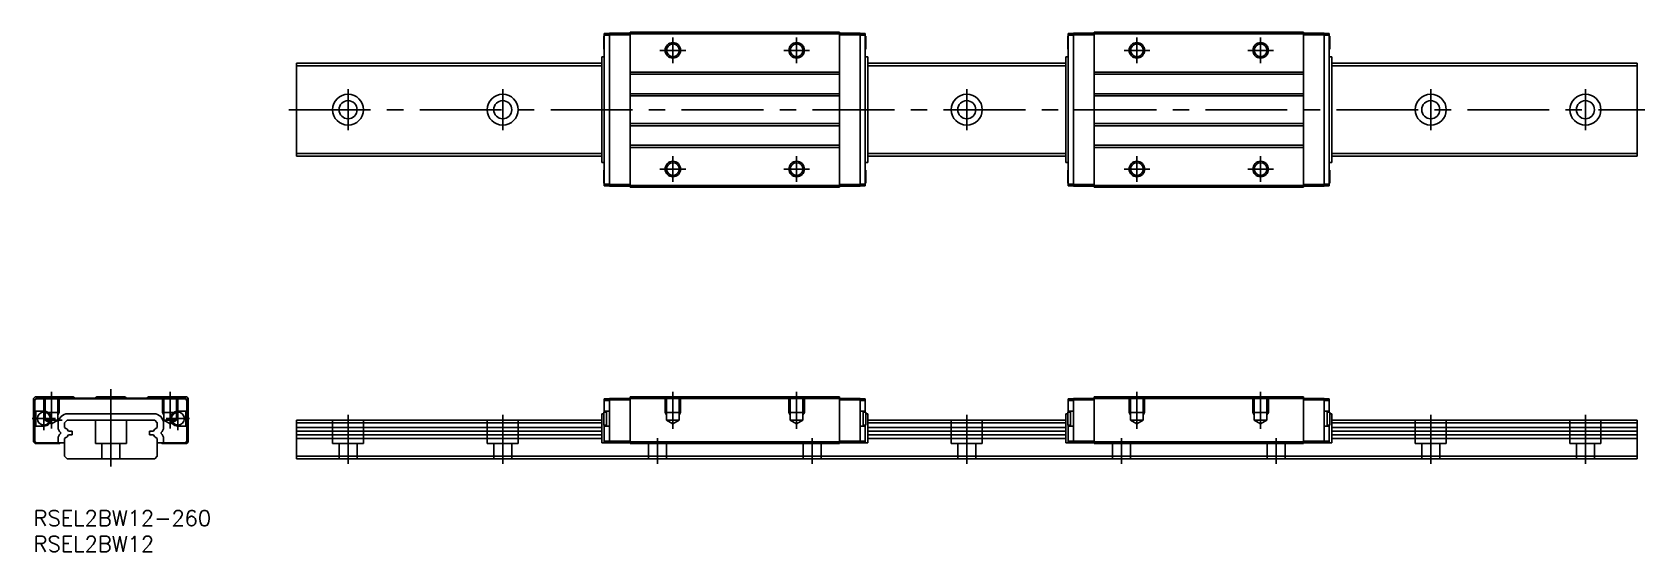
# Model space of a CAD drawing. Extents: x 0 to 312, y -8 to 93.
import ezdxf

# ---------------------------------------------------------------- set-up
doc = ezdxf.new("R2010")
doc.units = 0
doc.header["$LTSCALE"] = 0.5
doc.linetypes.add('CENTER', pattern=[50.8, 31.75, -6.35, 6.35, -6.35])
doc.linetypes.add('DASHED', pattern=[19.05, 12.7, -6.35])
for name, color, linetype in [('MSM_CENTER', 1, 'CENTER'), ('MSM_CONTINUOUS', 7, 'CONTINUOUS'), ('MSM_DASHED', 4, 'DASHED'), ('MSM_NARROW', 5, 'CONTINUOUS'), ('MSM_PART_NUMBER', 7, 'CONTINUOUS')]:
    doc.layers.add(name, color=color, linetype=linetype)
doc.styles.get("Standard").update_dxf_attribs({"font": 'txt.shx', "height": 1, "bigfont": 'bigfont.shx'})

# ---------------------------------------------------------------- blocks, each defined once
blk = doc.blocks.new('*U48')
at = {"layer": 'MSM_PART_NUMBER'}
blk.add_text('RSEL2BW12-260', height=3, dxfattribs=at).set_placement((0, -3))
blk = doc.blocks.new('*U49')
at = {"layer": 'MSM_PART_NUMBER'}
blk.add_text('RSEL2BW12', height=3, dxfattribs=at).set_placement((0, -8))

msp = doc.modelspace()

# ---------------------------------------------------------------- linework, layer by layer
at = {"layer": 'MSM_CENTER'}
for p, q in [((124, 91.65), (124, 86.65)), ((148, 91.65), (148, 86.65)), ((214, 91.65), (214, 86.65)), ((238, 91.65), (238, 86.65)), ((121.5, 89.15), (126.5, 89.15)), ((145.5, 89.15), (150.5, 89.15)), ((216.5, 89.15), (211.5, 89.15)), ((240.5, 89.15), (235.5, 89.15)), ((61, 81.65), (61, 73.65)), ((91, 81.65), (91, 73.65)), ((181, 81.65), (181, 73.65)), ((271, 81.65), (271, 73.65)), ((301, 81.65), (301, 73.65)), ((49.5, 77.65), (312.5, 77.65)), ((121.5, 66.15), (126.5, 66.15)), ((124, 68.65), (124, 63.65)), ((145.5, 66.15), (150.5, 66.15)), ((148, 68.65), (148, 63.65)), ((216.5, 66.15), (211.5, 66.15)), ((214, 68.65), (214, 63.65)), ((240.5, 66.15), (235.5, 66.15)), ((238, 68.65), (238, 63.65)), ((3.5, 23), (3.5, 15.89)), ((15, 23.5), (15, 8.5)), ((26.5, 23), (26.5, 15.89)), ((124, 23), (124, 15.79)), ((148, 23), (148, 15.79)), ((214, 23), (214, 15.79)), ((238, 23), (238, 15.79)), ((2, 15.55), (2, 20.05)), ((28, 15.55), (28, 20.05)), ((-0.25, 17.8), (4.25, 17.8)), ((25.75, 17.8), (30.25, 17.8)), ((61, 18.5), (61, 9)), ((91, 18.5), (91, 9)), ((181, 18.5), (181, 9)), ((271, 18.5), (271, 9)), ((301, 18.5), (301, 9)), ((121, 14), (121, 9)), ((151, 14), (151, 9)), ((211, 14), (211, 9)), ((241, 14), (241, 9))]:
    msp.add_line(p, q, dxfattribs=at)
at = {"layer": 'MSM_CONTINUOUS'}
for p, q in [((110.6, 89.4), (110.6, 91.9)), ((110.7, 91.9), (110.6, 91.9)), ((111.7, 92.4), (110.7, 92.4)), ((110.7, 92.4), (110.7, 62.9)), ((111.7, 92.1), (110.7, 92.1)), ((111.7, 92.45), (115.7, 92.45)), ((111.7, 62.85), (111.7, 92.45)), ((111.7, 92.15), (115.7, 92.15)), ((115.7, 92.65), (115.7, 62.65)), ((156.3, 92.65), (115.7, 92.65)), ((156.3, 92.35), (115.7, 92.35)), ((156.3, 92.65), (156.3, 62.65)), ((160.3, 92.45), (156.3, 92.45)), ((160.3, 92.15), (156.3, 92.15)), ((160.3, 92.45), (160.3, 62.85)), ((160.3, 92.4), (161.3, 92.4)), ((160.3, 92.1), (161.3, 92.1)), ((161.3, 62.9), (161.3, 92.4)), ((161.4, 91.9), (161.3, 91.9)), ((161.4, 89.4), (161.4, 91.9)), ((200.6, 89.4), (200.6, 91.9)), ((200.6, 91.9), (200.7, 91.9)), ((201.7, 92.4), (200.7, 92.4)), ((200.7, 62.9), (200.7, 92.4)), ((201.7, 92.1), (200.7, 92.1)), ((201.7, 92.45), (205.7, 92.45)), ((201.7, 92.45), (201.7, 62.85)), ((201.7, 92.15), (205.7, 92.15)), ((205.7, 92.65), (205.7, 62.65)), ((205.7, 92.65), (246.3, 92.65)), ((205.7, 92.35), (246.3, 92.35)), ((246.3, 92.65), (246.3, 62.65)), ((250.3, 92.45), (246.3, 92.45)), ((250.3, 92.15), (246.3, 92.15)), ((250.3, 62.85), (250.3, 92.45)), ((250.3, 92.4), (251.3, 92.4)), ((250.3, 92.1), (251.3, 92.1)), ((251.3, 92.4), (251.3, 62.9)), ((251.3, 91.9), (251.4, 91.9)), ((251.4, 89.4), (251.4, 91.9)), ((110.2, 87.88), (110.2, 67.42)), ((110.7, 87.88), (110.2, 87.88)), ((110.6, 89.4), (110.7, 89.4)), ((161.3, 89.4), (161.4, 89.4)), ((161.3, 87.88), (161.8, 87.88)), ((161.8, 87.88), (161.8, 67.42)), ((200.2, 87.88), (200.2, 67.42)), ((200.7, 87.88), (200.2, 87.88)), ((200.7, 89.4), (200.6, 89.4)), ((251.4, 89.4), (251.3, 89.4)), ((251.3, 87.88), (251.8, 87.88)), ((251.8, 87.88), (251.8, 67.42)), ((51, 68.65), (51, 86.65)), ((51, 86.65), (110.2, 86.65)), ((51, 86.15), (110.2, 86.15)), ((156.3, 84.95), (115.7, 84.95)), ((156.3, 84.55), (115.7, 84.55)), ((161.8, 86.65), (200.2, 86.65)), ((161.8, 86.15), (200.2, 86.15)), ((205.7, 84.95), (246.3, 84.95)), ((205.7, 84.55), (246.3, 84.55)), ((251.8, 86.65), (311, 86.65)), ((251.8, 86.15), (311, 86.15)), ((311, 68.65), (311, 86.65)), ((156.3, 80.75), (115.7, 80.75)), ((156.3, 80.35), (115.7, 80.35)), ((205.7, 80.75), (246.3, 80.75)), ((205.7, 80.35), (246.3, 80.35)), ((156.3, 74.95), (115.7, 74.95)), ((156.3, 74.55), (115.7, 74.55)), ((205.7, 74.95), (246.3, 74.95)), ((205.7, 74.55), (246.3, 74.55)), ((51, 69.15), (110.2, 69.15)), ((156.3, 70.75), (115.7, 70.75)), ((156.3, 70.35), (115.7, 70.35)), ((161.8, 69.15), (200.2, 69.15)), ((205.7, 70.75), (246.3, 70.75)), ((205.7, 70.35), (246.3, 70.35)), ((251.8, 69.15), (311, 69.15)), ((51, 68.65), (110.2, 68.65)), ((110.7, 67.42), (110.2, 67.42)), ((110.6, 63.4), (110.6, 65.9)), ((110.7, 65.9), (110.6, 65.9)), ((161.3, 67.42), (161.8, 67.42)), ((161.4, 65.9), (161.3, 65.9)), ((161.4, 63.4), (161.4, 65.9)), ((161.8, 68.65), (200.2, 68.65)), ((200.7, 67.42), (200.2, 67.42)), ((200.6, 63.4), (200.6, 65.9)), ((200.6, 65.9), (200.7, 65.9)), ((251.3, 67.42), (251.8, 67.42)), ((251.3, 65.9), (251.4, 65.9)), ((251.4, 63.4), (251.4, 65.9)), ((251.8, 68.65), (311, 68.65)), ((110.6, 63.4), (110.7, 63.4)), ((111.7, 63.2), (110.7, 63.2)), ((111.7, 62.9), (110.7, 62.9)), ((111.7, 63.15), (115.7, 63.15)), ((111.7, 62.85), (115.7, 62.85)), ((156.3, 62.95), (115.7, 62.95)), ((156.3, 62.65), (115.7, 62.65)), ((160.3, 63.15), (156.3, 63.15)), ((160.3, 62.85), (156.3, 62.85)), ((160.3, 63.2), (161.3, 63.2)), ((160.3, 62.9), (161.3, 62.9)), ((161.3, 63.4), (161.4, 63.4)), ((200.7, 63.4), (200.6, 63.4)), ((201.7, 63.2), (200.7, 63.2)), ((201.7, 62.9), (200.7, 62.9)), ((201.7, 63.15), (205.7, 63.15)), ((201.7, 62.85), (205.7, 62.85)), ((205.7, 62.95), (246.3, 62.95)), ((205.7, 62.65), (246.3, 62.65)), ((250.3, 63.15), (246.3, 63.15)), ((250.3, 62.85), (246.3, 62.85)), ((250.3, 63.2), (251.3, 63.2)), ((250.3, 62.9), (251.3, 62.9)), ((251.4, 63.4), (251.3, 63.4)), ((0.3, 22), (0, 21.7)), ((7.7, 22), (0.3, 22)), ((8.1, 21.75), (7.7, 22)), ((12.3, 22), (11.9, 21.75)), ((17.7, 22), (12.3, 22)), ((18.1, 21.75), (17.7, 22)), ((22.3, 22), (21.9, 21.75)), ((29.7, 22), (22.3, 22)), ((30, 21.7), (29.7, 22)), ((115.7, 22), (115.7, 13)), ((156.3, 22), (115.7, 22)), ((156.3, 22), (156.3, 13)), ((205.7, 22), (205.7, 13)), ((205.7, 22), (246.3, 22)), ((246.3, 22), (246.3, 13)), ((0, 21.7), (0, 13.3)), ((0.5, 21.7), (0.2, 21.4)), ((0.2, 21.4), (0.2, 13.4)), ((0.25, 21.3), (0.55, 21.6)), ((0.25, 19.25), (0.25, 21.3)), ((2, 19.25), (0.25, 19.25)), ((0.45, 19.25), (0.45, 16.35)), ((29.5, 21.7), (0.5, 21.7)), ((0.55, 21.6), (29.45, 21.6)), ((11.9, 21.75), (8.1, 21.75)), ((21.9, 21.75), (18.1, 21.75)), ((29.75, 19.25), (28, 19.25)), ((29.45, 21.6), (29.75, 21.3)), ((29.8, 21.4), (29.5, 21.7)), ((29.55, 16.35), (29.55, 19.25)), ((29.75, 21.3), (29.75, 19.25)), ((29.8, 13.4), (29.8, 21.4)), ((30, 13.3), (30, 21.7)), ((110.6, 16.55), (110.6, 19.05)), ((111.1, 19.05), (110.6, 19.05)), ((111.7, 21.6), (110.7, 21.6)), ((110.7, 21.6), (110.7, 19.05)), ((111.7, 21.3), (110.7, 21.3)), ((111.7, 19.25), (110.7, 19.25)), ((111.1, 19.25), (111.1, 16.35)), ((111.7, 13.1), (111.7, 21.7)), ((111.7, 21.7), (160.3, 21.7)), ((111.7, 21.4), (115.7, 21.4)), ((160.3, 21.4), (156.3, 21.4)), ((160.3, 21.7), (160.3, 13.1)), ((160.3, 21.6), (161.3, 21.6)), ((160.3, 21.3), (161.3, 21.3)), ((160.3, 19.25), (161.3, 19.25)), ((160.9, 19.25), (160.9, 16.35)), ((161.4, 19.05), (160.9, 19.05)), ((161.3, 19.05), (161.3, 21.6)), ((161.4, 16.55), (161.4, 19.05)), ((200.6, 16.55), (200.6, 19.05)), ((200.6, 19.05), (201.1, 19.05)), ((200.7, 19.05), (200.7, 21.6)), ((201.7, 21.6), (200.7, 21.6)), ((201.7, 21.3), (200.7, 21.3)), ((201.7, 19.25), (200.7, 19.25)), ((201.1, 19.25), (201.1, 16.35)), ((201.7, 21.7), (201.7, 13.1)), ((250.3, 21.7), (201.7, 21.7)), ((201.7, 21.4), (205.7, 21.4)), ((250.3, 21.4), (246.3, 21.4)), ((250.3, 13.1), (250.3, 21.7)), ((250.3, 21.6), (251.3, 21.6)), ((250.3, 21.3), (251.3, 21.3)), ((250.3, 19.25), (251.3, 19.25)), ((250.9, 19.25), (250.9, 16.35)), ((250.9, 19.05), (251.4, 19.05)), ((251.3, 21.6), (251.3, 19.05)), ((251.4, 16.55), (251.4, 19.05)), ((0.25, 13.4), (0.25, 16.35)), ((0.25, 16.35), (2, 16.35)), ((4.77, 16.83), (4.77, 16.08)), ((6.5, 17.5), (6, 17)), ((6, 17), (6, 16.04)), ((6, 16.04), (6.28, 15.88)), ((23.5, 17.5), (6.5, 17.5)), ((23.33, 18.73), (6.67, 18.73)), ((24, 17), (23.5, 17.5)), ((23.72, 15.88), (24, 16.04)), ((24, 16.04), (24, 17)), ((25.23, 16.08), (25.23, 16.83)), ((28, 16.35), (29.75, 16.35)), ((29.75, 16.35), (29.75, 13.4)), ((51, 17.5), (110.2, 17.5)), ((51, 10), (51, 17.5)), ((51, 17), (110.2, 17)), ((51, 16.04), (110.2, 16.04)), ((110.2, 18.73), (110.2, 13.1)), ((110.6, 18.73), (110.2, 18.73)), ((110.6, 16.55), (111.1, 16.55)), ((110.7, 16.55), (110.7, 13.1)), ((111.7, 16.35), (110.7, 16.35)), ((160.3, 16.35), (161.3, 16.35)), ((160.9, 16.55), (161.4, 16.55)), ((161.3, 13.1), (161.3, 16.55)), ((161.4, 18.73), (161.8, 18.73)), ((161.8, 18.73), (161.8, 13.1)), ((161.8, 17.5), (200.2, 17.5)), ((161.8, 17), (200.2, 17)), ((161.8, 16.04), (200.2, 16.04)), ((200.6, 18.73), (200.2, 18.73)), ((200.2, 18.73), (200.2, 13.1)), ((201.1, 16.55), (200.6, 16.55)), ((200.7, 13.1), (200.7, 16.55)), ((201.7, 16.35), (200.7, 16.35)), ((250.3, 16.35), (251.3, 16.35)), ((251.4, 16.55), (250.9, 16.55)), ((251.3, 16.55), (251.3, 13.1)), ((251.4, 18.73), (251.8, 18.73)), ((251.8, 18.73), (251.8, 13.1)), ((251.8, 17.5), (311, 17.5)), ((251.8, 17), (311, 17)), ((251.8, 16.04), (311, 16.04)), ((311, 10), (311, 17.5)), ((0, 13.3), (0.3, 13)), ((0.2, 13.4), (0.5, 13.1)), ((0.55, 13.1), (0.25, 13.4)), ((0.3, 13), (5.1, 13)), ((0.5, 13.1), (6, 13.1)), ((4.77, 13.92), (4.77, 13.1)), ((5.1, 13), (5.2, 13.1)), ((6.28, 14.12), (6, 13.96)), ((6, 13.96), (6, 10.5)), ((6.75, 15.35), (7.5, 15.35)), ((7.5, 14.65), (6.75, 14.65)), ((7.5, 15.35), (7.5, 14.65)), ((22.5, 14.65), (22.5, 15.35)), ((22.5, 15.35), (23.25, 15.35)), ((23.25, 14.65), (22.5, 14.65)), ((24, 13.96), (23.72, 14.12)), ((24, 10.5), (24, 13.96)), ((24, 13.1), (29.5, 13.1)), ((24.8, 13.1), (24.9, 13)), ((24.9, 13), (29.7, 13)), ((25.23, 13.1), (25.23, 13.92)), ((29.75, 13.4), (29.45, 13.1)), ((29.5, 13.1), (29.8, 13.4)), ((29.7, 13), (30, 13.3)), ((51, 15.35), (110.2, 15.35)), ((51, 14.65), (110.2, 14.65)), ((51, 13.96), (110.2, 13.96)), ((110.2, 13.1), (115.7, 13.1)), ((115.7, 13.4), (110.7, 13.4)), ((156.3, 13.3), (115.7, 13.3)), ((156.3, 13), (115.7, 13)), ((156.3, 13.4), (161.3, 13.4)), ((161.8, 13.1), (156.3, 13.1)), ((161.8, 15.35), (200.2, 15.35)), ((161.8, 14.65), (200.2, 14.65)), ((161.8, 13.96), (200.2, 13.96)), ((200.2, 13.1), (205.7, 13.1)), ((205.7, 13.4), (200.7, 13.4)), ((205.7, 13.3), (246.3, 13.3)), ((205.7, 13), (246.3, 13)), ((246.3, 13.4), (251.3, 13.4)), ((251.8, 13.1), (246.3, 13.1)), ((251.8, 15.35), (311, 15.35)), ((251.8, 14.65), (311, 14.65)), ((251.8, 13.96), (311, 13.96)), ((6, 10.5), (6.5, 10)), ((6.5, 10), (23.5, 10)), ((23.5, 10), (24, 10.5)), ((51, 10.5), (311, 10.5)), ((51, 10), (311, 10))]:
    msp.add_line(p, q, dxfattribs=at)
for centre, radius in [((124, 89.15), 1.23), ((148, 89.15), 1.23), ((214, 89.15), 1.23), ((238, 89.15), 1.23), ((61, 77.65), 3), ((61, 77.65), 1.75), ((91, 77.65), 3), ((91, 77.65), 1.75), ((181, 77.65), 3), ((181, 77.65), 1.75), ((271, 77.65), 3), ((271, 77.65), 1.75), ((301, 77.65), 3), ((301, 77.65), 1.75), ((124, 66.15), 1.23), ((148, 66.15), 1.23), ((214, 66.15), 1.23), ((238, 66.15), 1.23), ((2, 17.8), 1.25), ((28, 17.8), 1.25)]:
    msp.add_circle(centre, radius, dxfattribs=at)
for centre, radius, start, end in [((2, 17.8), 1.45, 270, 90), ((28, 17.8), 1.45, 90, 270), ((6.67, 16.83), 1.9, 90, 180), ((6.07, 16.08), 1.3, 180, 230.7306), ((5.73, 14.93), 1.1, 22.4464, 60.0031), ((24.27, 14.93), 1.1, 119.9969, 157.5536), ((23.33, 16.83), 1.9, 0, 90), ((23.93, 16.08), 1.3, 309.2694, 0), ((6.07, 13.92), 1.3, 129.2694, 180), ((5.18, 15), 0.1, 309.2694, 50.7306), ((5.73, 15.07), 1.1, 299.9969, 337.5536), ((24.27, 15.07), 1.1, 202.4464, 240.0031), ((24.82, 15), 0.1, 129.2694, 230.7306), ((23.93, 13.92), 1.3, 0, 50.7306)]:
    msp.add_arc(centre, radius, start, end, dxfattribs=at)
at = {"layer": 'MSM_DASHED'}
for p, q in [((2, 22), (2, 19)), ((2.27, 22), (2.27, 17.5)), ((4.73, 17.5), (4.73, 22)), ((5, 22), (5, 19)), ((25, 22), (25, 19)), ((25.27, 22), (25.27, 17.5)), ((27.73, 17.5), (27.73, 22)), ((28, 22), (28, 19)), ((122.5, 22), (122.5, 19)), ((122.77, 22), (122.77, 17.5)), ((125.23, 17.5), (125.23, 22)), ((125.5, 22), (125.5, 19)), ((146.5, 22), (146.5, 19)), ((146.77, 22), (146.77, 17.5)), ((149.23, 17.5), (149.23, 22)), ((149.5, 22), (149.5, 19)), ((212.5, 22), (212.5, 19)), ((212.77, 17.5), (212.77, 22)), ((215.23, 22), (215.23, 17.5)), ((215.5, 22), (215.5, 19)), ((236.5, 22), (236.5, 19)), ((236.77, 17.5), (236.77, 22)), ((239.23, 22), (239.23, 17.5)), ((239.5, 22), (239.5, 19)), ((2, 19), (5, 19)), ((2, 19), (2.27, 18.53)), ((5, 19), (4.73, 18.53)), ((25, 19), (28, 19)), ((25, 19), (25.27, 18.53)), ((28, 19), (27.73, 18.53)), ((122.5, 19), (125.5, 19)), ((122.5, 19), (122.77, 18.53)), ((125.5, 19), (125.23, 18.53)), ((146.5, 19), (149.5, 19)), ((146.5, 19), (146.77, 18.53)), ((149.5, 19), (149.23, 18.53)), ((215.5, 19), (212.5, 19)), ((212.5, 19), (212.77, 18.53)), ((215.5, 19), (215.23, 18.53)), ((239.5, 19), (236.5, 19)), ((236.5, 19), (236.77, 18.53)), ((239.5, 19), (239.23, 18.53)), ((2.27, 17.5), (3.5, 16.79)), ((2.27, 17.5), (4.73, 17.5)), ((5.56, 17.5), (3.44, 17.5)), ((3.5, 16.79), (4.73, 17.5)), ((12, 17.5), (12, 13)), ((18, 13), (18, 17.5)), ((25.27, 17.5), (27.73, 17.5)), ((25.27, 17.5), (26.5, 16.79)), ((26.5, 16.79), (27.73, 17.5)), ((58, 17.5), (58, 13)), ((64, 13), (64, 17.5)), ((88, 17.5), (88, 13)), ((94, 13), (94, 17.5)), ((122.77, 17.5), (124, 16.79)), ((122.77, 17.5), (125.23, 17.5)), ((124, 16.79), (125.23, 17.5)), ((146.77, 17.5), (148, 16.79)), ((146.77, 17.5), (149.23, 17.5)), ((148, 16.79), (149.23, 17.5)), ((178, 17.5), (178, 13)), ((184, 13), (184, 17.5)), ((214, 16.79), (212.77, 17.5)), ((215.23, 17.5), (212.77, 17.5)), ((215.23, 17.5), (214, 16.79)), ((238, 16.79), (236.77, 17.5)), ((239.23, 17.5), (236.77, 17.5)), ((239.23, 17.5), (238, 16.79)), ((268, 13), (268, 17.5)), ((274, 17.5), (274, 13)), ((298, 17.5), (298, 13)), ((304, 13), (304, 17.5)), ((18, 13), (12, 13)), ((13.25, 13), (13.25, 10)), ((16.75, 10), (16.75, 13)), ((64, 13), (58, 13)), ((59.25, 13), (59.25, 10)), ((62.75, 10), (62.75, 13)), ((94, 13), (88, 13)), ((89.25, 13), (89.25, 10)), ((92.75, 10), (92.75, 13)), ((119.25, 13), (119.25, 10)), ((122.75, 10), (122.75, 13)), ((154, 13), (148, 13)), ((149.25, 13), (149.25, 10)), ((152.75, 10), (152.75, 13)), ((184, 13), (178, 13)), ((179.25, 13), (179.25, 10)), ((182.75, 10), (182.75, 13)), ((208, 13), (214, 13)), ((209.25, 10), (209.25, 13)), ((212.75, 13), (212.75, 10)), ((239.25, 10), (239.25, 13)), ((242.75, 13), (242.75, 10)), ((268, 13), (274, 13)), ((269.25, 10), (269.25, 13)), ((272.75, 13), (272.75, 10)), ((304, 13), (298, 13)), ((299.25, 13), (299.25, 10)), ((302.75, 10), (302.75, 13))]:
    msp.add_line(p, q, dxfattribs=at)
at = {"layer": 'MSM_NARROW'}
for centre in [(124, 89.15), (148, 89.15), (214, 89.15), (238, 89.15), (124, 66.15), (148, 66.15), (214, 66.15), (238, 66.15)]:
    msp.add_circle(centre, 1.5, dxfattribs=at)

# ---------------------------------------------------------------- block references
at = {"layer": 'MSM_CONTINUOUS'}
for name in ['*U48', '*U49']:
    msp.add_blockref(name, (0, 0), dxfattribs=at)

doc.saveas('drawing.dxf')
